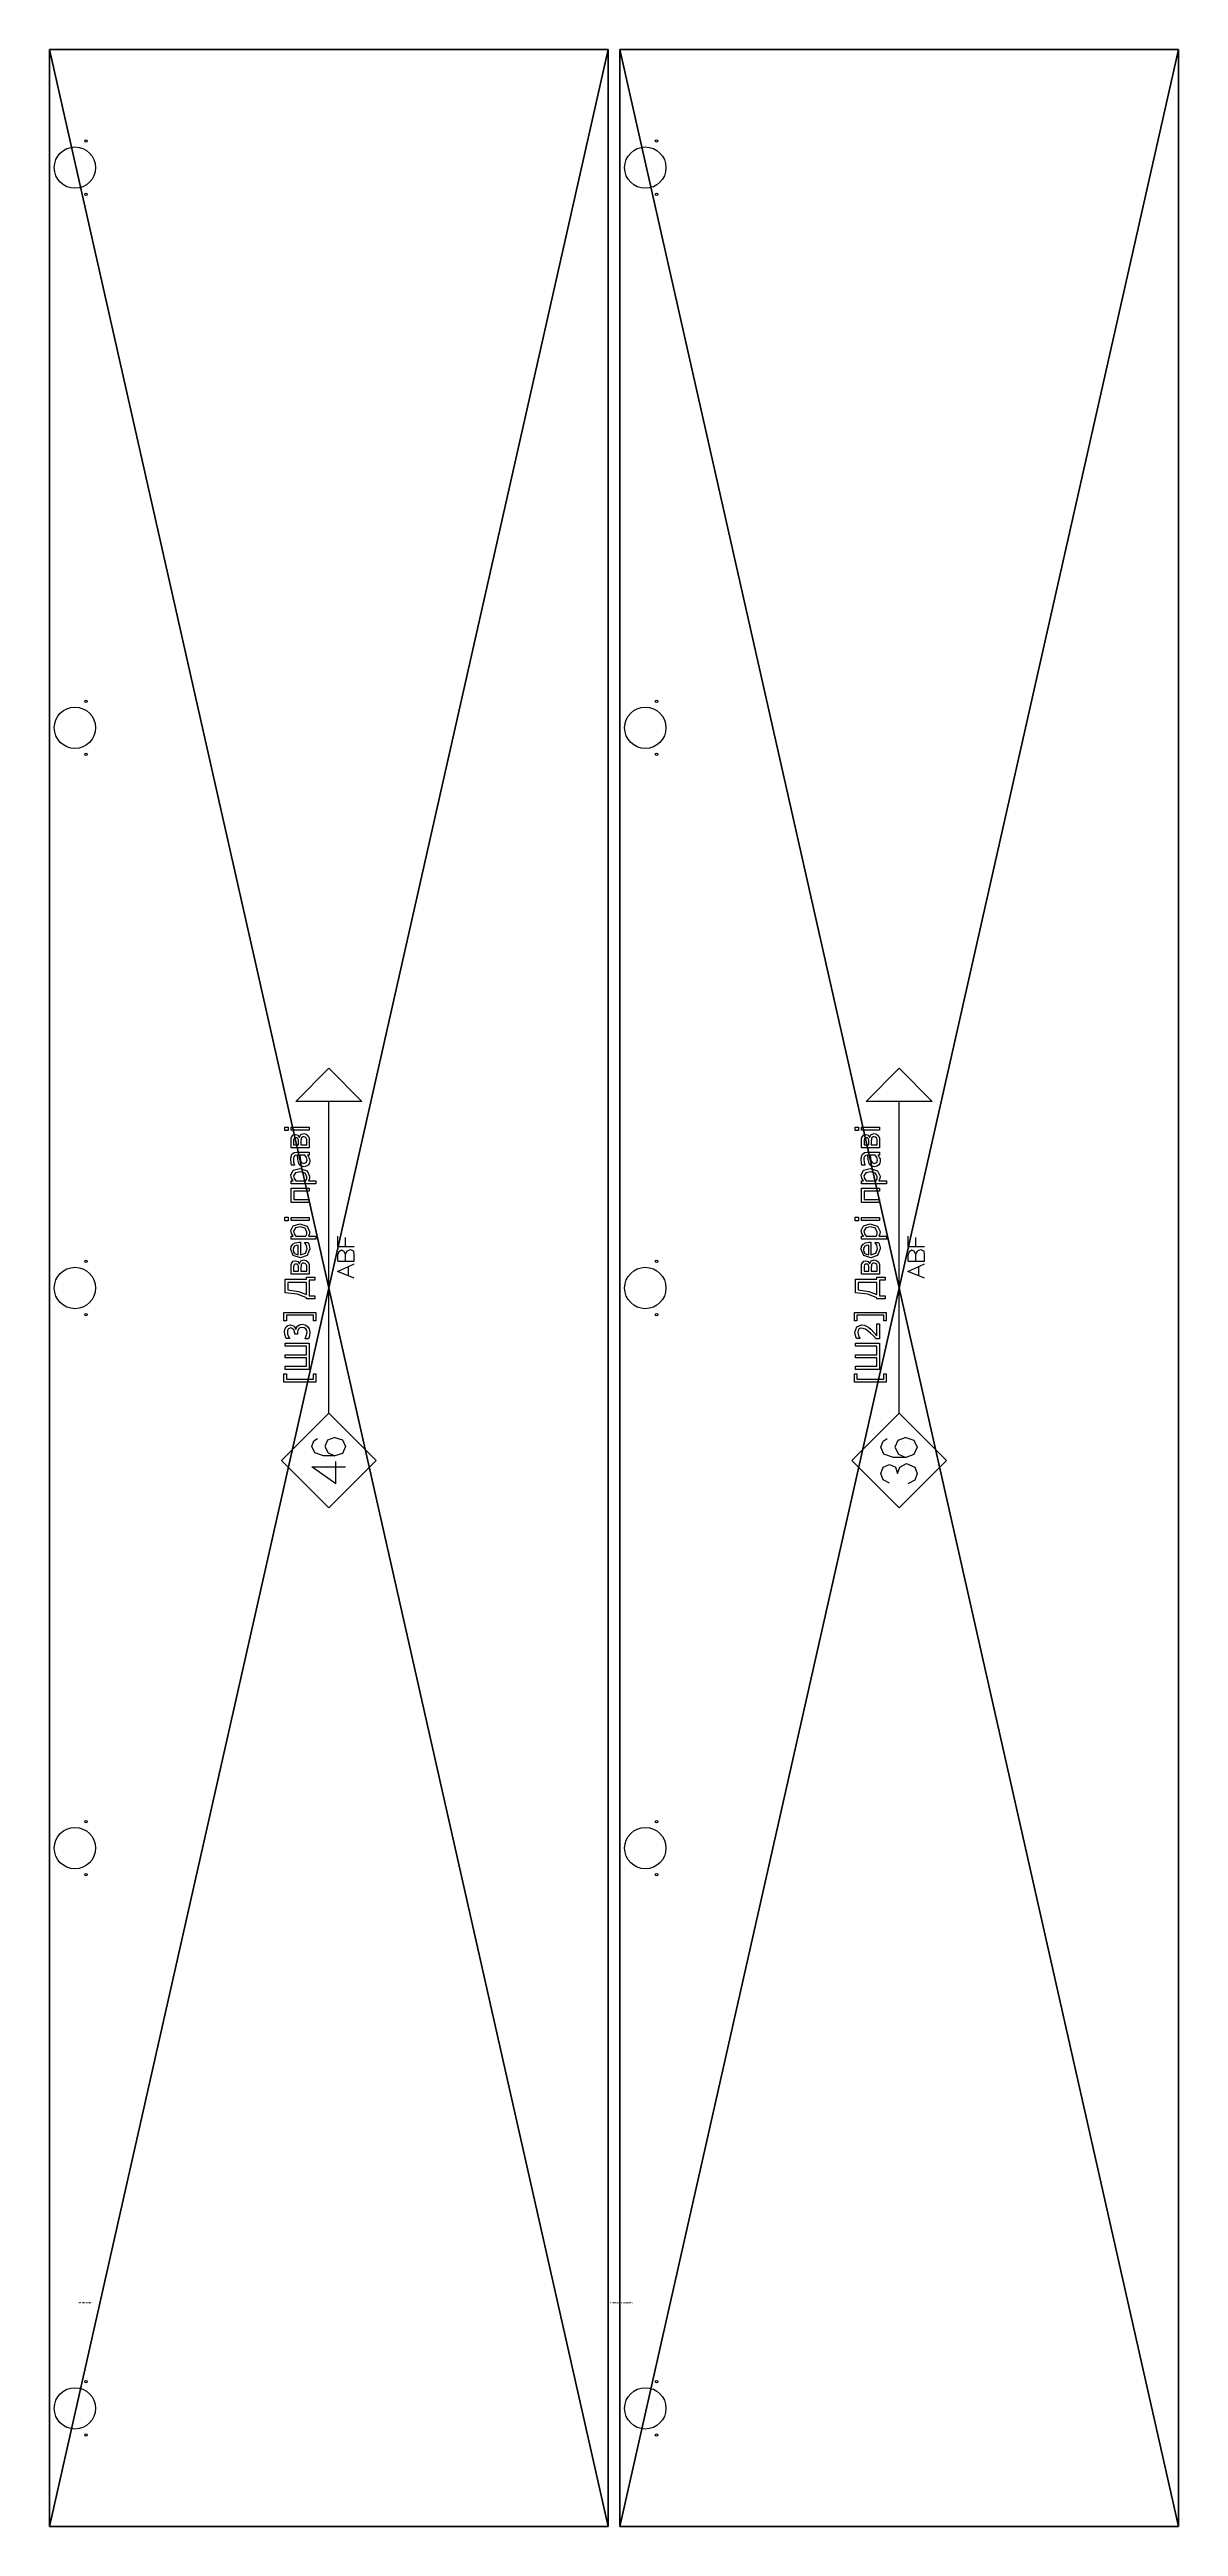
# Model space of a CAD drawing. Header units: millimetres. Extents: x -45532 to 18, y -11338 to 4436.
# Drawn here: x -11269 to -10313, y 0 to 2097 of the extents above; entities that cross this region are included whole.
import ezdxf

# ---------------------------------------------------------------- set-up
doc = ezdxf.new("R2010")
doc.units = ezdxf.units.MM
doc.header["$LTSCALE"] = 25.4
doc.layers.get('0').update_dxf_attribs({"true_color": 0xffffff})
for name, color, linetype, true_color in [('ABF_cuttingLines', 134, 'Continuous', 0x009987), ('ABF_edgeBanding', 252, 'Continuous', 0x777799), ('ABF_Label', 190, 'Continuous', 0x9900ff), ('DEPTH13-ARTICLE96053', 36, 'Continuous', 0x664400), ('DEPTH3.0-ARTICLE46331', 134, 'Continuous', 0x009987)]:
    doc.layers.add(name, color=color, linetype=linetype, true_color=true_color)

# ---------------------------------------------------------------- blocks, each defined once
blk = doc.blocks.new('Group165#1')
at = {"layer": 'DEPTH13-ARTICLE96053', "color": 0}
blk.add_circle((-21.5, 0), 17.5, dxfattribs=at)
at = {"layer": 'DEPTH3.0-ARTICLE46331', "color": 0}
for centre in [(-31, 22.5), (-31, -22.5)]:
    blk.add_circle(centre, 1, dxfattribs=at)
blk = doc.blocks.new('Group167#1')
at = {"layer": 'DEPTH13-ARTICLE96053', "color": 0}
blk.add_circle((-21.5, 0), 17.5, dxfattribs=at)
at = {"layer": 'DEPTH3.0-ARTICLE46331', "color": 0}
for centre in [(-31, 22.5), (-31, -22.5)]:
    blk.add_circle(centre, 1, dxfattribs=at)
blk = doc.blocks.new('Group169#1')
at = {"layer": 'DEPTH13-ARTICLE96053', "color": 0}
blk.add_circle((-21.5, 0), 17.5, dxfattribs=at)
at = {"layer": 'DEPTH3.0-ARTICLE46331', "color": 0}
for centre in [(-31, 22.5), (-31, -22.5)]:
    blk.add_circle(centre, 1, dxfattribs=at)
blk = doc.blocks.new('Group171#1')
at = {"layer": 'DEPTH13-ARTICLE96053', "color": 0}
blk.add_circle((-21.5, 0), 17.5, dxfattribs=at)
at = {"layer": 'DEPTH3.0-ARTICLE46331', "color": 0}
for centre in [(-31, 22.5), (-31, -22.5)]:
    blk.add_circle(centre, 1, dxfattribs=at)
blk = doc.blocks.new('Group173#1')
at = {"layer": 'DEPTH13-ARTICLE96053', "color": 0}
blk.add_circle((-21.5, 0), 17.5, dxfattribs=at)
at = {"layer": 'DEPTH3.0-ARTICLE46331', "color": 0}
for centre in [(-31, 22.5), (-31, -22.5)]:
    blk.add_circle(centre, 1, dxfattribs=at)
blk = doc.blocks.new('Group1172#1')
at = {"layer": 'ABF_Label', "color": 0}
for p, q in [((-50.6, 7), (-50.6, 24.1)), ((-50.6, 24.1), (-46.1, 24.1)), ((-46.1, 22.8), (-49.1, 22.8)), ((-49.1, 22.8), (-49.1, 8.3)), ((-46.1, 24.1), (-46.1, 22.8)), ((-43.9, 10.5), (-43.9, 23.5)), ((-43.9, 23.5), (-42.1, 23.5)), ((-42.1, 23.5), (-42.1, 12)), ((-37.6, 12), (-37.6, 23.5)), ((-37.6, 23.5), (-35.9, 23.5)), ((-35.9, 23.5), (-35.9, 12)), ((-31.3, 12), (-31.3, 23.5)), ((-31.3, 23.5), (-29.6, 23.5)), ((-29.6, 23.5), (-29.6, 10.5)), ((-27.3, 12.3), (-25.7, 13.9)), ((-27.1, 23), (-25.5, 23.5)), ((-27.1, 21.1), (-27.1, 23)), ((-27, 21.1), (-27.1, 21.1)), ((-26.4, 21.5), (-27, 21.1)), ((-25.7, 21.9), (-26.4, 21.5)), ((-24.8, 22.1), (-25.7, 21.9)), ((-25.7, 13.9), (-24.2, 15.4)), ((-24.1, 13.5), (-25.7, 12)), ((-25.5, 23.5), (-23.7, 23.8)), ((-23.8, 22.3), (-24.8, 22.1)), ((-24.2, 15.4), (-22.2, 18.1)), ((-22.2, 15.3), (-24.1, 13.5)), ((-23, 22.1), (-23.8, 22.3)), ((-23.7, 23.8), (-20.9, 22.8)), ((-22.2, 21.7), (-23, 22.1)), ((-21.8, 21.1), (-22.2, 21.7)), ((-22.2, 18.1), (-21.6, 20.1)), ((-21.3, 16.4), (-22.2, 15.3)), ((-21.6, 20.1), (-21.8, 21.1)), ((-20.5, 17.6), (-21.3, 16.4)), ((-20.9, 22.8), (-19.8, 20.2)), ((-20, 18.8), (-20.5, 17.6)), ((-19.8, 20.2), (-20, 18.8)), ((-17.6, 22.8), (-17.6, 24.1)), ((-17.6, 24.1), (-13.1, 24.1)), ((-14.6, 22.8), (-17.6, 22.8)), ((-14.6, 8.3), (-14.6, 22.8)), ((-13.1, 24.1), (-13.1, 7)), ((-5.2, 12), (-3.3, 16.9)), ((-1.8, 16.3), (-3.5, 12)), ((-3.3, 16.9), (-2.6, 23.5)), ((-2.6, 23.5), (4.7, 23.5)), ((-1, 22), (-1.8, 16.3)), ((2.9, 22), (-1, 22)), ((2.9, 12), (2.9, 22)), ((4.7, 23.5), (4.7, 12)), ((7.4, 10.5), (7.4, 20.2)), ((7.4, 20.2), (11, 20.2)), ((10.6, 18.9), (9.1, 18.9)), ((9.1, 18.9), (9.1, 16.3)), ((9.1, 16.3), (11, 16.3)), ((11, 15), (9.1, 15)), ((9.1, 15), (9.1, 11.8)), ((11.7, 18.9), (10.6, 18.9)), ((11, 20.2), (12.6, 20.2)), ((11, 16.3), (11.8, 16.3)), ((12, 14.9), (11, 15)), ((12.4, 18.7), (11.7, 18.9)), ((11.8, 16.3), (12.4, 16.6)), ((12.6, 14.8), (12, 14.9)), ((12.8, 18.3), (12.4, 18.7)), ((12.4, 16.6), (12.8, 17)), ((12.6, 20.2), (13.6, 19.8)), ((13.3, 14.2), (12.6, 14.8)), ((12.9, 17.7), (12.8, 18.3)), ((12.8, 17), (12.9, 17.7)), ((14.2, 16.7), (13.2, 15.9)), ((13.2, 15.9), (13.2, 15.8)), ((13.2, 15.8), (14.6, 15)), ((13.2, 12.7), (13.4, 13.4)), ((13.4, 13.4), (13.3, 14.2)), ((13.6, 19.8), (14.4, 19.1)), ((14.6, 18), (14.2, 16.7)), ((14.4, 19.1), (14.6, 18)), ((14.6, 15), (15.1, 13.4)), ((15.1, 13.4), (14.8, 12.2)), ((16.2, 15.3), (17.4, 19.1)), ((17.5, 11.6), (16.2, 15.3)), ((17.4, 19.1), (20.7, 20.5)), ((18.1, 17.5), (17.8, 16.4)), ((17.8, 16.4), (23, 16.4)), ((24.6, 15.2), (17.8, 15.2)), ((17.8, 15.2), (18.7, 12.6)), ((18.6, 18.4), (18.1, 17.5)), ((19.5, 19), (18.6, 18.4)), ((20.6, 19.2), (19.5, 19)), ((21.7, 19), (20.6, 19.2)), ((20.7, 20.5), (22.3, 20.3)), ((22.5, 18.4), (21.7, 19)), ((22.3, 20.3), (23.5, 19.4)), ((22.9, 17.6), (22.5, 18.4)), ((23, 16.4), (22.9, 17.6)), ((23.5, 19.4), (24.3, 18.1)), ((24.3, 18.1), (24.6, 16.1)), ((24.6, 16.1), (24.6, 15.2)), ((26.3, 6.9), (26.3, 20.2)), ((26.3, 20.2), (27.9, 20.2)), ((27.9, 20.2), (27.9, 19.2)), ((27.9, 19.2), (29.3, 20.1)), ((29.2, 18.6), (27.9, 17.8)), ((27.9, 17.8), (27.9, 12.3)), ((30.5, 19), (29.2, 18.6)), ((29.3, 20.1), (30.9, 20.5)), ((32.3, 18), (30.5, 19)), ((30.9, 20.5), (33.5, 19.2)), ((32.1, 12.7), (32.8, 15.4)), ((32.8, 15.4), (32.3, 18)), ((34.5, 15.6), (33.3, 11.7)), ((33.5, 19.2), (34.5, 15.6)), ((36.1, 21.9), (36.1, 23.6)), ((36.1, 23.6), (38, 23.6)), ((38, 21.9), (36.1, 21.9)), ((36.2, 10.5), (36.2, 20.2)), ((36.2, 20.2), (37.9, 20.2)), ((37.9, 20.2), (37.9, 10.5)), ((38, 23.6), (38, 21.9)), ((45.9, 10.5), (45.9, 20.2)), ((45.9, 20.2), (53.6, 20.2)), ((52, 18.8), (47.6, 18.8)), ((47.6, 18.8), (47.6, 10.5)), ((52, 10.5), (52, 18.8)), ((53.6, 20.2), (53.6, 10.5)), ((56, 6.9), (56, 20.2)), ((56, 20.2), (57.7, 20.2)), ((57.7, 20.2), (57.7, 19.2)), ((57.7, 19.2), (59, 20.1)), ((58.9, 18.6), (57.7, 17.8)), ((57.7, 17.8), (57.7, 12.3)), ((60.3, 19), (58.9, 18.6)), ((59, 20.1), (60.7, 20.5)), ((62, 18), (60.3, 19)), ((60.7, 20.5), (63.3, 19.2)), ((61.8, 12.7), (62.5, 15.4)), ((62.5, 15.4), (62, 18)), ((64.2, 15.6), (63, 11.7)), ((63.3, 19.2), (64.2, 15.6)), ((65.2, 13.3), (65.7, 15)), ((65.7, 15), (67, 16.2)), ((66, 20), (67.3, 20.3)), ((66, 18.4), (66, 20)), ((66.1, 18.4), (66, 18.4)), ((67.7, 18.9), (66.1, 18.4)), ((67.4, 14.6), (66.9, 13.4)), ((66.9, 13.4), (67.4, 12.1)), ((67, 16.2), (69, 16.7)), ((67.3, 20.3), (69, 20.5)), ((68.5, 15.2), (67.4, 14.6)), ((69, 19), (67.7, 18.9)), ((69.9, 15.4), (68.5, 15.2)), ((69, 20.5), (70.7, 20.3)), ((70, 19), (69, 19)), ((69, 16.7), (71.4, 16.9)), ((71.4, 15.6), (69.9, 15.4)), ((70.7, 18.7), (70, 19)), ((70.7, 20.3), (72, 19.8)), ((71.2, 18.2), (70.7, 18.7)), ((71.4, 17.2), (71.2, 18.2)), ((71.4, 16.9), (71.4, 17.2)), ((71.4, 12.9), (71.4, 15.6)), ((72, 19.8), (72.8, 18.7)), ((72.8, 18.7), (73, 17.2)), ((73, 17.2), (73, 10.5)), ((75.3, 10.5), (75.3, 20.2)), ((75.3, 20.2), (78.9, 20.2)), ((78.5, 18.9), (77, 18.9)), ((77, 18.9), (77, 16.3)), ((77, 16.3), (78.9, 16.3)), ((78.9, 15), (77, 15)), ((77, 15), (77, 11.8)), ((79.6, 18.9), (78.5, 18.9)), ((78.9, 20.2), (80.5, 20.2)), ((78.9, 16.3), (79.7, 16.3)), ((79.9, 14.9), (78.9, 15)), ((80.3, 18.7), (79.6, 18.9)), ((79.7, 16.3), (80.3, 16.6)), ((80.5, 14.8), (79.9, 14.9)), ((80.7, 18.3), (80.3, 18.7)), ((80.3, 16.6), (80.7, 17)), ((80.5, 20.2), (81.5, 19.8)), ((81.2, 14.2), (80.5, 14.8)), ((80.8, 17.7), (80.7, 18.3)), ((80.7, 17), (80.8, 17.7)), ((82.1, 16.7), (81.1, 15.9)), ((81.1, 15.9), (81.1, 15.8)), ((81.1, 15.8), (82.5, 15)), ((81.1, 12.7), (81.3, 13.4)), ((81.3, 13.4), (81.2, 14.2)), ((81.5, 19.8), (82.3, 19.1)), ((82.5, 18), (82.1, 16.7)), ((82.3, 19.1), (82.5, 18)), ((82.5, 15), (83, 13.4)), ((83, 13.4), (82.7, 12.2)), ((84.7, 21.9), (84.7, 23.6)), ((84.7, 23.6), (86.5, 23.6)), ((86.5, 21.9), (84.7, 21.9)), ((84.8, 10.5), (84.8, 20.2)), ((84.8, 20.2), (86.4, 20.2)), ((86.4, 20.2), (86.4, 10.5)), ((86.5, 23.6), (86.5, 21.9)), ((-104.9, 5.2), (-103.1, 8.7)), ((-103.1, 8.7), (-99.7, 9.8)), ((-99.7, 9.8), (-96.3, 8.7)), ((-96.4, 2), (-99.7, 0.9)), ((-99.7, 0.9), (-96.4, -0.3)), ((-94.9, 5.2), (-96.4, 2)), ((-96.3, 8.7), (-94.9, 5.2)), ((-91.1, 3), (-89.3, 8.2)), ((-91.1, -3.6), (-91.1, 3)), ((-89.4, 0.3), (-91.1, -3.6)), ((-85.6, 2.3), (-89.4, 0.3)), ((-89.3, 8.2), (-85.6, 9.9)), ((-85.6, 9.9), (-82.3, 8.6)), ((-81.9, 0.7), (-85.6, 2.3)), ((-82.3, 8.6), (-80.9, 6.5)), ((-80.3, -3.6), (-81.9, 0.7)), ((-67.3, 0), (100.3, 0)), ((-46.1, 7), (-50.6, 7)), ((-49.1, 8.3), (-46.1, 8.3)), ((-46.1, 8.3), (-46.1, 7)), ((-29.6, 10.5), (-43.9, 10.5)), ((-42.1, 12), (-37.6, 12)), ((-35.9, 12), (-31.3, 12)), ((-27.3, 10.5), (-27.3, 12.3)), ((-19.3, 10.5), (-27.3, 10.5)), ((-25.7, 12), (-19.3, 12)), ((-19.3, 12), (-19.3, 10.5)), ((-17.6, 7), (-17.6, 8.3)), ((-17.6, 8.3), (-14.6, 8.3)), ((-13.1, 7), (-17.6, 7)), ((-5.9, 7.5), (-5.9, 12)), ((-5.9, 12), (-5.2, 12)), ((-4.2, 7.5), (-5.9, 7.5)), ((4.2, 10.5), (-4.2, 10.5)), ((-4.2, 10.5), (-4.2, 7.5)), ((-3.5, 12), (2.9, 12)), ((4.2, 7.5), (4.2, 10.5)), ((5.9, 7.5), (4.2, 7.5)), ((4.7, 12), (5.9, 12)), ((5.9, 12), (5.9, 7.5)), ((11.3, 10.5), (7.4, 10.5)), ((9.1, 11.8), (10.5, 11.8)), ((10.5, 11.8), (11.9, 11.9)), ((12.8, 10.6), (11.3, 10.5)), ((11.9, 11.9), (12.7, 12.1)), ((12.7, 12.1), (13.2, 12.7)), ((14.1, 11.3), (12.8, 10.6)), ((14.8, 12.2), (14.1, 11.3)), ((21.1, 10.2), (17.5, 11.6)), ((18.7, 12.6), (21.1, 11.7)), ((21.1, 11.7), (22.1, 11.8)), ((22.1, 10.3), (21.1, 10.2)), ((22.1, 11.8), (23.1, 12.1)), ((22.9, 10.5), (22.1, 10.3)), ((23.7, 10.8), (22.9, 10.5)), ((23.1, 12.1), (23.8, 12.5)), ((24.4, 11.1), (23.7, 10.8)), ((23.8, 12.5), (24.3, 12.9)), ((24.3, 12.9), (24.4, 12.9)), ((24.4, 12.9), (24.4, 11.1)), ((27.9, 6.9), (26.3, 6.9)), ((27.9, 12.3), (29, 11.9)), ((29.1, 10.4), (27.9, 11)), ((27.9, 11), (27.9, 6.9)), ((29, 11.9), (30.1, 11.8)), ((30.4, 10.3), (29.1, 10.4)), ((30.1, 11.8), (32.1, 12.7)), ((33.3, 11.7), (30.4, 10.3)), ((37.9, 10.5), (36.2, 10.5)), ((47.6, 10.5), (45.9, 10.5)), ((53.6, 10.5), (52, 10.5)), ((57.7, 6.9), (56, 6.9)), ((57.7, 12.3), (58.8, 11.9)), ((58.8, 10.4), (57.7, 11)), ((57.7, 11), (57.7, 6.9)), ((58.8, 11.9), (59.8, 11.8)), ((60.1, 10.3), (58.8, 10.4)), ((59.8, 11.8), (61.8, 12.7)), ((63, 11.7), (60.1, 10.3)), ((65.5, 12.1), (65.2, 13.3)), ((66.1, 11.1), (65.5, 12.1)), ((67.1, 10.4), (66.1, 11.1)), ((68.2, 10.2), (67.1, 10.4)), ((67.4, 12.1), (68.8, 11.7)), ((69.4, 10.3), (68.2, 10.2)), ((68.8, 11.7), (70.2, 12)), ((70.2, 10.7), (69.4, 10.3)), ((70.2, 12), (71.4, 12.9)), ((70.9, 11.1), (70.2, 10.7)), ((71.4, 11.5), (70.9, 11.1)), ((71.4, 10.5), (71.4, 11.5)), ((73, 10.5), (71.4, 10.5)), ((79.2, 10.5), (75.3, 10.5)), ((77, 11.8), (78.4, 11.8)), ((78.4, 11.8), (79.8, 11.9)), ((80.8, 10.6), (79.2, 10.5)), ((79.8, 11.9), (80.6, 12.1)), ((80.6, 12.1), (81.1, 12.7)), ((82, 11.3), (80.8, 10.6)), ((82.7, 12.2), (82, 11.3)), ((86.4, 10.5), (84.8, 10.5)), ((-103.3, -8.4), (-105.2, -4.6)), ((-99.7, -9.7), (-103.3, -8.4)), ((-96.4, -8.4), (-99.7, -9.7)), ((-96.4, -0.3), (-94.3, -4)), ((-94.3, -4), (-96.4, -8.4)), ((-89.6, -7.9), (-91.1, -3.6)), ((-85.6, -9.7), (-89.6, -7.9)), ((-81.8, -7.9), (-85.6, -9.7)), ((-80.3, -3.6), (-81.8, -7.9)), ((5.2, -13.7), (6.5, -10.6)), ((6.5, -10.6), (8.9, -4.6)), ((6.5, -10.6), (11.6, -10.6)), ((8.9, -4.6), (11.6, -10.6)), ((11.6, -10.6), (13, -13.7)), ((14.5, -4.9), (18, -4.9)), ((14.5, -4.9), (14.5, -9)), ((14.5, -9), (14.5, -13.7)), ((14.5, -9), (18, -9)), ((19.5, -5.4), (18, -4.9)), ((18, -9), (19.6, -8.3)), ((18, -9), (20, -9.9)), ((20.3, -6.8), (19.5, -5.4)), ((19.6, -8.3), (20.3, -6.8)), ((20.7, -11.6), (19.8, -13.4)), ((20, -9.9), (20.7, -11.6)), ((22.3, -4.8), (22.3, -9)), ((22.3, -4.8), (27.8, -4.8)), ((22.3, -9), (27.1, -9)), ((22.3, -9), (22.3, -13.7)), ((14.5, -13.7), (18, -13.7)), ((18, -13.7), (19.8, -13.4))]:
    blk.add_line(p, q, dxfattribs=at)
for points in [[(-67.3, 0, 0), (-92.7, -25.4, 0), (-118.1, 0, 0), (-92.7, 25.4, 0), (-67.3, 0, 0)], [(100.3, 17.8, 0), (118.1, 0, 0), (100.3, -17.8, 0), (100.3, 17.8, 0)]]:
    blk.add_polyline3d(points, close=True, dxfattribs=at)
blk = doc.blocks.new('Group1729#1')
at = {"layer": 'ABF_cuttingLines', "color": 0}
blk.add_polyline3d([(-2682.4, 2097, 0), (-3155.4, 2097, 0), (-3155.4, 0, 0), (-2682.4, 0, 0), (-2682.4, 2097, 0)], close=True, dxfattribs=at)
blk = doc.blocks.new('_____#91')
at = {"layer": 'ABF_cuttingLines', "color": 0}
for p, q in [((-2682.4, 2097), (-3155.4, 2097)), ((-3155.4, 2097), (-3155.4, 0)), ((-2682.4, 2097, 18), (-3155.4, 2097, 18)), ((-3155.4, 2097, 18), (-3155.4, 0, 18)), ((-2682.4, 2097), (-3155.4, 2097)), ((-3155.4, 2097), (-3155.4, 2097, 18)), ((-2682.4, 2097, 18), (-3155.4, 2097, 18)), ((-3155.4, 2097), (-3155.4, 0)), ((-3155.4, 2097, 18), (-3155.4, 0, 18)), ((-3155.4, 2097), (-3155.4, 2097, 18)), ((-2682.4, 0), (-2682.4, 2097)), ((-2682.4, 0, 18), (-2682.4, 2097, 18)), ((-2682.4, 2097), (-2682.4, 2097, 18)), ((-2682.4, 0), (-2682.4, 2097)), ((-2682.4, 2097), (-2682.4, 2097, 18)), ((-2682.4, 0, 18), (-2682.4, 2097, 18)), ((-3155.4, 0), (-2682.4, 0)), ((-3155.4, 0, 18), (-2682.4, 0, 18)), ((-3155.4, 0), (-3155.4, 0, 18)), ((-3155.4, 0), (-2682.4, 0)), ((-3155.4, 0, 18), (-2682.4, 0, 18)), ((-3155.4, 0), (-3155.4, 0, 18)), ((-2682.4, 0), (-2682.4, 0, 18)), ((-2682.4, 0), (-2682.4, 0, 18))]:
    blk.add_line(p, q, dxfattribs=at)
at = {"color": 0, "rotation": 180}
for name, p in [('Group173#1', (-3155.4, 1997, 18)), ('Group171#1', (-3155.4, 1522.8, 18)), ('Group169#1', (-3155.4, 1048.5, 18)), ('Group167#1', (-3155.4, 574.3, 18)), ('Group165#1', (-3155.4, 100, 18))]:
    blk.add_blockref(name, p, dxfattribs=at)
at = {"layer": 'ABF_cuttingLines', "color": 0}
blk.add_blockref('Group1729#1', (0, 0, 18), dxfattribs=at)
at = {"layer": 'ABF_Label', "color": 0, "xscale": 1.574803149606299, "yscale": 1.574803149606299, "rotation": 90}
blk.add_blockref('Group1172#1', (-2918.9, 1048.5, 18), dxfattribs=at)
at = {"color": 0}
mesh = blk.add_polyface(dxfattribs=at)
corners = [(-2682.4, 2097), (-3155.4, 0), (-3155.4, 2097), (-2682.4, 0)]
mesh.append_faces([[corners[k] for k in face] for face in [(0, 1, 2), (1, 0, 3)]], dxfattribs={"vtx0": -1, "color": 0})
at = {"color": 7, "true_color": 0xffffff}
mesh = blk.add_polyface(dxfattribs=at)
corners = [(-2682.4, 0, 18), (-3155.4, 2097, 18), (-3155.4, 0, 18), (-2682.4, 2097, 18)]
mesh.append_faces([[corners[k] for k in face] for face in [(0, 1, 2), (1, 0, 3)]], dxfattribs={"vtx0": -1, "color": 7})
at = {"color": 0}
mesh = blk.add_polyface(dxfattribs=at)
corners = [(-3155.4, 2097, 18), (-2682.4, 2097), (-3155.4, 2097), (-2682.4, 2097, 18)]
mesh.append_faces([[corners[k] for k in face] for face in [(0, 1, 2), (1, 0, 3)]], dxfattribs={"vtx0": -1, "color": 0})
mesh = blk.add_polyface(dxfattribs=at)
corners = [(-3155.4, 2097, 18), (-3155.4, 0), (-3155.4, 0, 18), (-3155.4, 2097)]
mesh.append_faces([[corners[k] for k in face] for face in [(0, 1, 2), (1, 0, 3)]], dxfattribs={"vtx0": -1, "color": 0})
mesh = blk.add_polyface(dxfattribs=at)
corners = [(-2682.4, 2097), (-2682.4, 0, 18), (-2682.4, 0), (-2682.4, 2097, 18)]
mesh.append_faces([[corners[k] for k in face] for face in [(0, 1, 2), (1, 0, 3)]], dxfattribs={"vtx0": -1, "color": 0})
mesh = blk.add_polyface(dxfattribs=at)
corners = [(-2682.4, 0, 18), (-3155.4, 0), (-2682.4, 0), (-3155.4, 0, 18)]
mesh.append_faces([[corners[k] for k in face] for face in [(0, 1, 2), (1, 0, 3)]], dxfattribs={"vtx0": -1, "color": 0})
blk = doc.blocks.new('Group191#1')
at = {"layer": 'DEPTH13-ARTICLE96053', "color": 0}
blk.add_circle((-21.5, 0), 17.5, dxfattribs=at)
at = {"layer": 'DEPTH3.0-ARTICLE46331', "color": 0}
for centre in [(-31, 22.5), (-31, -22.5)]:
    blk.add_circle(centre, 1, dxfattribs=at)
blk = doc.blocks.new('Group193#1')
at = {"layer": 'DEPTH13-ARTICLE96053', "color": 0}
blk.add_circle((-21.5, 0), 17.5, dxfattribs=at)
at = {"layer": 'DEPTH3.0-ARTICLE46331', "color": 0}
for centre in [(-31, 22.5), (-31, -22.5)]:
    blk.add_circle(centre, 1, dxfattribs=at)
blk = doc.blocks.new('Group195#1')
at = {"layer": 'DEPTH13-ARTICLE96053', "color": 0}
blk.add_circle((-21.5, 0), 17.5, dxfattribs=at)
at = {"layer": 'DEPTH3.0-ARTICLE46331', "color": 0}
for centre in [(-31, 22.5), (-31, -22.5)]:
    blk.add_circle(centre, 1, dxfattribs=at)
blk = doc.blocks.new('Group197#1')
at = {"layer": 'DEPTH13-ARTICLE96053', "color": 0}
blk.add_circle((-21.5, 0), 17.5, dxfattribs=at)
at = {"layer": 'DEPTH3.0-ARTICLE46331', "color": 0}
for centre in [(-31, 22.5), (-31, -22.5)]:
    blk.add_circle(centre, 1, dxfattribs=at)
blk = doc.blocks.new('Group199#1')
at = {"layer": 'DEPTH13-ARTICLE96053', "color": 0}
blk.add_circle((-21.5, 0), 17.5, dxfattribs=at)
at = {"layer": 'DEPTH3.0-ARTICLE46331', "color": 0}
for centre in [(-31, 22.5), (-31, -22.5)]:
    blk.add_circle(centre, 1, dxfattribs=at)
blk = doc.blocks.new('Group1193#1')
at = {"layer": 'ABF_Label', "color": 0}
for p, q in [((-50.6, 7), (-50.6, 24.1)), ((-50.6, 24.1), (-46.1, 24.1)), ((-46.1, 22.8), (-49.1, 22.8)), ((-49.1, 22.8), (-49.1, 8.3)), ((-46.1, 24.1), (-46.1, 22.8)), ((-43.9, 10.5), (-43.9, 23.5)), ((-43.9, 23.5), (-42.1, 23.5)), ((-42.1, 23.5), (-42.1, 12)), ((-37.6, 12), (-37.6, 23.5)), ((-37.6, 23.5), (-35.9, 23.5)), ((-35.9, 23.5), (-35.9, 12)), ((-31.3, 12), (-31.3, 23.5)), ((-31.3, 23.5), (-29.6, 23.5)), ((-29.6, 23.5), (-29.6, 10.5)), ((-27.1, 23), (-25.5, 23.5)), ((-27.1, 21.1), (-27.1, 23)), ((-27, 21.1), (-27.1, 21.1)), ((-26.4, 21.5), (-27, 21.1)), ((-25.7, 21.9), (-26.4, 21.5)), ((-24.8, 22.2), (-25.7, 21.9)), ((-25.5, 23.5), (-23.7, 23.8)), ((-23.8, 22.3), (-24.8, 22.2)), ((-24.8, 16.8), (-24.8, 18.3)), ((-24.8, 18.3), (-24.2, 18.3)), ((-24, 16.8), (-24.8, 16.8)), ((-24.2, 18.3), (-22.3, 18.8)), ((-22.9, 16.7), (-24, 16.8)), ((-22.9, 22.2), (-23.8, 22.3)), ((-23.7, 23.8), (-22.1, 23.6)), ((-22.2, 21.9), (-22.9, 22.2)), ((-22.1, 16.3), (-22.9, 16.7)), ((-22.3, 18.8), (-21.5, 20.5)), ((-21.7, 21.3), (-22.2, 21.9)), ((-20.5, 18.7), (-22.2, 17.7)), ((-22.2, 17.7), (-22.2, 17.6)), ((-22.2, 17.6), (-21.3, 17.3)), ((-22.1, 23.6), (-20.9, 23)), ((-21.5, 15.6), (-22.1, 16.3)), ((-21.5, 20.5), (-21.7, 21.3)), ((-21.3, 14.5), (-21.5, 15.6)), ((-21.5, 13.3), (-21.3, 14.5)), ((-21.3, 17.3), (-20.4, 16.7)), ((-20.9, 23), (-20.1, 22)), ((-19.8, 20.6), (-20.5, 18.7)), ((-20.4, 16.7), (-19.8, 15.8)), ((-20.1, 22), (-19.8, 20.6)), ((-19.8, 15.8), (-19.5, 14.3)), ((-19.5, 14.3), (-19.8, 12.7)), ((-17.6, 22.8), (-17.6, 24.1)), ((-17.6, 24.1), (-13.1, 24.1)), ((-14.6, 22.8), (-17.6, 22.8)), ((-14.6, 8.3), (-14.6, 22.8)), ((-13.1, 24.1), (-13.1, 7)), ((-5.2, 12), (-3.3, 16.9)), ((-1.8, 16.3), (-3.5, 12)), ((-3.3, 16.9), (-2.6, 23.5)), ((-2.6, 23.5), (4.7, 23.5)), ((-1, 22), (-1.8, 16.3)), ((2.9, 22), (-1, 22)), ((2.9, 12), (2.9, 22)), ((4.7, 23.5), (4.7, 12)), ((7.4, 10.5), (7.4, 20.2)), ((7.4, 20.2), (11, 20.2)), ((10.6, 18.9), (9.1, 18.9)), ((9.1, 18.9), (9.1, 16.3)), ((9.1, 16.3), (11, 16.3)), ((11, 15), (9.1, 15)), ((9.1, 15), (9.1, 11.8)), ((11.7, 18.9), (10.6, 18.9)), ((11, 20.2), (12.6, 20.2)), ((11, 16.3), (11.8, 16.3)), ((12, 14.9), (11, 15)), ((12.4, 18.7), (11.7, 18.9)), ((11.8, 16.3), (12.4, 16.6)), ((12.6, 14.8), (12, 14.9)), ((12.8, 18.3), (12.4, 18.7)), ((12.4, 16.6), (12.8, 17)), ((12.6, 20.2), (13.6, 19.8)), ((13.3, 14.2), (12.6, 14.8)), ((12.9, 17.7), (12.8, 18.3)), ((12.8, 17), (12.9, 17.7)), ((14.2, 16.7), (13.2, 15.9)), ((13.2, 15.9), (13.2, 15.8)), ((13.2, 15.8), (14.6, 15)), ((13.2, 12.7), (13.4, 13.4)), ((13.4, 13.4), (13.3, 14.2)), ((13.6, 19.8), (14.4, 19.1)), ((14.6, 18), (14.2, 16.7)), ((14.4, 19.1), (14.6, 18)), ((14.6, 15), (15.1, 13.4)), ((15.1, 13.4), (14.8, 12.2)), ((16.2, 15.3), (17.4, 19.1)), ((17.5, 11.6), (16.2, 15.3)), ((17.4, 19.1), (20.7, 20.5)), ((18.1, 17.5), (17.8, 16.4)), ((17.8, 16.4), (23, 16.4)), ((24.6, 15.2), (17.8, 15.2)), ((17.8, 15.2), (18.7, 12.6)), ((18.6, 18.4), (18.1, 17.5)), ((19.5, 19), (18.6, 18.4)), ((20.6, 19.2), (19.5, 19)), ((21.7, 19), (20.6, 19.2)), ((20.7, 20.5), (22.3, 20.3)), ((22.5, 18.4), (21.7, 19)), ((22.3, 20.3), (23.5, 19.4)), ((22.9, 17.6), (22.5, 18.4)), ((23, 16.4), (22.9, 17.6)), ((23.5, 19.4), (24.3, 18.1)), ((24.3, 18.1), (24.6, 16.1)), ((24.6, 16.1), (24.6, 15.2)), ((26.3, 6.9), (26.3, 20.2)), ((26.3, 20.2), (27.9, 20.2)), ((27.9, 20.2), (27.9, 19.2)), ((27.9, 19.2), (29.3, 20.1)), ((29.2, 18.6), (27.9, 17.8)), ((27.9, 17.8), (27.9, 12.3)), ((30.5, 19), (29.2, 18.6)), ((29.3, 20.1), (30.9, 20.5)), ((32.3, 18), (30.5, 19)), ((30.9, 20.5), (33.5, 19.2)), ((32.1, 12.7), (32.8, 15.4)), ((32.8, 15.4), (32.3, 18)), ((34.5, 15.6), (33.3, 11.7)), ((33.5, 19.2), (34.5, 15.6)), ((36.1, 21.9), (36.1, 23.6)), ((36.1, 23.6), (38, 23.6)), ((38, 21.9), (36.1, 21.9)), ((36.2, 10.5), (36.2, 20.2)), ((36.2, 20.2), (37.9, 20.2)), ((37.9, 20.2), (37.9, 10.5)), ((38, 23.6), (38, 21.9)), ((45.9, 10.5), (45.9, 20.2)), ((45.9, 20.2), (53.6, 20.2)), ((52, 18.8), (47.6, 18.8)), ((47.6, 18.8), (47.6, 10.5)), ((52, 10.5), (52, 18.8)), ((53.6, 20.2), (53.6, 10.5)), ((56, 6.9), (56, 20.2)), ((56, 20.2), (57.7, 20.2)), ((57.7, 20.2), (57.7, 19.2)), ((57.7, 19.2), (59, 20.1)), ((58.9, 18.6), (57.7, 17.8)), ((57.7, 17.8), (57.7, 12.3)), ((60.3, 19), (58.9, 18.6)), ((59, 20.1), (60.7, 20.5)), ((62, 18), (60.3, 19)), ((60.7, 20.5), (63.3, 19.2)), ((61.8, 12.7), (62.5, 15.4)), ((62.5, 15.4), (62, 18)), ((64.2, 15.6), (63, 11.7)), ((63.3, 19.2), (64.2, 15.6)), ((65.2, 13.3), (65.7, 15)), ((65.7, 15), (67, 16.2)), ((66, 20), (67.3, 20.3)), ((66, 18.4), (66, 20)), ((66.1, 18.4), (66, 18.4)), ((67.7, 18.9), (66.1, 18.4)), ((67.4, 14.6), (66.9, 13.4)), ((66.9, 13.4), (67.4, 12.1)), ((67, 16.2), (69, 16.7)), ((67.3, 20.3), (69, 20.5)), ((68.5, 15.2), (67.4, 14.6)), ((69, 19), (67.7, 18.9)), ((69.9, 15.4), (68.5, 15.2)), ((69, 20.5), (70.7, 20.3)), ((70, 19), (69, 19)), ((69, 16.7), (71.4, 16.9)), ((71.4, 15.6), (69.9, 15.4)), ((70.7, 18.7), (70, 19)), ((70.7, 20.3), (72, 19.8)), ((71.2, 18.2), (70.7, 18.7)), ((71.4, 17.2), (71.2, 18.2)), ((71.4, 16.9), (71.4, 17.2)), ((71.4, 12.9), (71.4, 15.6)), ((72, 19.8), (72.8, 18.7)), ((72.8, 18.7), (73, 17.2)), ((73, 17.2), (73, 10.5)), ((75.3, 10.5), (75.3, 20.2)), ((75.3, 20.2), (78.9, 20.2)), ((78.5, 18.9), (77, 18.9)), ((77, 18.9), (77, 16.3)), ((77, 16.3), (78.9, 16.3)), ((78.9, 15), (77, 15)), ((77, 15), (77, 11.8)), ((79.6, 18.9), (78.5, 18.9)), ((78.9, 20.2), (80.5, 20.2)), ((78.9, 16.3), (79.7, 16.3)), ((79.9, 14.9), (78.9, 15)), ((80.3, 18.7), (79.6, 18.9)), ((79.7, 16.3), (80.3, 16.6)), ((80.5, 14.8), (79.9, 14.9)), ((80.7, 18.3), (80.3, 18.7)), ((80.3, 16.6), (80.7, 17)), ((80.5, 20.2), (81.5, 19.8)), ((81.2, 14.2), (80.5, 14.8)), ((80.8, 17.7), (80.7, 18.3)), ((80.7, 17), (80.8, 17.7)), ((82.1, 16.7), (81.1, 15.9)), ((81.1, 15.9), (81.1, 15.8)), ((81.1, 15.8), (82.5, 15)), ((81.1, 12.7), (81.3, 13.4)), ((81.3, 13.4), (81.2, 14.2)), ((81.5, 19.8), (82.3, 19.1)), ((82.5, 18), (82.1, 16.7)), ((82.3, 19.1), (82.5, 18)), ((82.5, 15), (83, 13.4)), ((83, 13.4), (82.7, 12.2)), ((84.7, 21.9), (84.7, 23.6)), ((84.7, 23.6), (86.5, 23.6)), ((86.5, 21.9), (84.7, 21.9)), ((84.8, 10.5), (84.8, 20.2)), ((84.8, 20.2), (86.4, 20.2)), ((86.4, 20.2), (86.4, 10.5)), ((86.5, 23.6), (86.5, 21.9)), ((-105.2, -3.8), (-96.2, 9.2)), ((-96.2, 9.2), (-96.2, -3.8)), ((-90.3, 2.8), (-88.7, 7.6)), ((-90.3, -3.3), (-90.3, 2.8)), ((-88.7, 0.3), (-90.3, -3.3)), ((-88.7, 7.6), (-85.2, 9.2)), ((-85.2, 2.1), (-88.7, 0.3)), ((-85.2, 9.2), (-82.1, 8)), ((-81.8, 0.7), (-85.2, 2.1)), ((-82.1, 8), (-80.9, 6)), ((-80.3, -3.3), (-81.8, 0.7)), ((-67.3, 0), (100.3, 0)), ((-46.1, 7), (-50.6, 7)), ((-49.1, 8.3), (-46.1, 8.3)), ((-46.1, 8.3), (-46.1, 7)), ((-29.6, 10.5), (-43.9, 10.5)), ((-42.1, 12), (-37.6, 12)), ((-35.9, 12), (-31.3, 12)), ((-27.4, 11), (-27.4, 12.8)), ((-27.4, 12.8), (-27.3, 12.8)), ((-25.8, 10.4), (-27.4, 11)), ((-27.3, 12.8), (-25.8, 12.1)), ((-25.8, 12.1), (-24, 11.7)), ((-23.9, 10.2), (-25.8, 10.4)), ((-24, 11.7), (-22.9, 11.9)), ((-22, 10.5), (-23.9, 10.2)), ((-22.9, 11.9), (-22, 12.4)), ((-22, 12.4), (-21.5, 13.3)), ((-20.7, 11.4), (-22, 10.5)), ((-19.8, 12.7), (-20.7, 11.4)), ((-17.6, 7), (-17.6, 8.3)), ((-17.6, 8.3), (-14.6, 8.3)), ((-13.1, 7), (-17.6, 7)), ((-5.9, 7.5), (-5.9, 12)), ((-5.9, 12), (-5.2, 12)), ((-4.2, 7.5), (-5.9, 7.5)), ((4.2, 10.5), (-4.2, 10.5)), ((-4.2, 10.5), (-4.2, 7.5)), ((-3.5, 12), (2.9, 12)), ((4.2, 7.5), (4.2, 10.5)), ((5.9, 7.5), (4.2, 7.5)), ((4.7, 12), (5.9, 12)), ((5.9, 12), (5.9, 7.5)), ((11.3, 10.5), (7.4, 10.5)), ((9.1, 11.8), (10.5, 11.8)), ((10.5, 11.8), (11.9, 11.9)), ((12.8, 10.6), (11.3, 10.5)), ((11.9, 11.9), (12.7, 12.1)), ((12.7, 12.1), (13.2, 12.7)), ((14.1, 11.3), (12.8, 10.6)), ((14.8, 12.2), (14.1, 11.3)), ((21.1, 10.2), (17.5, 11.6)), ((18.7, 12.6), (21.1, 11.7)), ((21.1, 11.7), (22.1, 11.8)), ((22.1, 10.3), (21.1, 10.2)), ((22.1, 11.8), (23.1, 12.1)), ((22.9, 10.5), (22.1, 10.3)), ((23.7, 10.8), (22.9, 10.5)), ((23.1, 12.1), (23.8, 12.5)), ((24.4, 11.1), (23.7, 10.8)), ((23.8, 12.5), (24.3, 12.9)), ((24.3, 12.9), (24.4, 12.9)), ((24.4, 12.9), (24.4, 11.1)), ((27.9, 6.9), (26.3, 6.9)), ((27.9, 12.3), (29, 11.9)), ((29.1, 10.4), (27.9, 11)), ((27.9, 11), (27.9, 6.9)), ((29, 11.9), (30.1, 11.8)), ((30.4, 10.3), (29.1, 10.4)), ((30.1, 11.8), (32.1, 12.7)), ((33.3, 11.7), (30.4, 10.3)), ((37.9, 10.5), (36.2, 10.5)), ((47.6, 10.5), (45.9, 10.5)), ((53.6, 10.5), (52, 10.5)), ((57.7, 6.9), (56, 6.9)), ((57.7, 12.3), (58.8, 11.9)), ((58.8, 10.4), (57.7, 11)), ((57.7, 11), (57.7, 6.9)), ((58.8, 11.9), (59.8, 11.8)), ((60.1, 10.3), (58.8, 10.4)), ((59.8, 11.8), (61.8, 12.7)), ((63, 11.7), (60.1, 10.3)), ((65.5, 12.1), (65.2, 13.3)), ((66.1, 11.1), (65.5, 12.1)), ((67.1, 10.4), (66.1, 11.1)), ((68.2, 10.2), (67.1, 10.4)), ((67.4, 12.1), (68.8, 11.7)), ((69.4, 10.3), (68.2, 10.2)), ((68.8, 11.7), (70.2, 12)), ((70.2, 10.7), (69.4, 10.3)), ((70.2, 12), (71.4, 12.9)), ((70.9, 11.1), (70.2, 10.7)), ((71.4, 11.5), (70.9, 11.1)), ((71.4, 10.5), (71.4, 11.5)), ((73, 10.5), (71.4, 10.5)), ((79.2, 10.5), (75.3, 10.5)), ((77, 11.8), (78.4, 11.8)), ((78.4, 11.8), (79.8, 11.9)), ((80.8, 10.6), (79.2, 10.5)), ((79.8, 11.9), (80.6, 12.1)), ((80.6, 12.1), (81.1, 12.7)), ((82, 11.3), (80.8, 10.6)), ((82.7, 12.2), (82, 11.3)), ((86.4, 10.5), (84.8, 10.5)), ((-105.2, -3.8), (-96.2, -3.8)), ((-96.2, -3.8), (-93.3, -3.8)), ((-96.2, -3.8), (-96.2, -9)), ((-89, -7.4), (-90.3, -3.3)), ((-85.2, -9), (-89, -7.4)), ((-81.7, -7.4), (-85.2, -9)), ((-80.3, -3.3), (-81.7, -7.4)), ((5.2, -13.7), (6.5, -10.6)), ((6.5, -10.6), (8.9, -4.6)), ((6.5, -10.6), (11.6, -10.6)), ((8.9, -4.6), (11.6, -10.6)), ((11.6, -10.6), (13, -13.7)), ((14.5, -4.9), (18, -4.9)), ((14.5, -4.9), (14.5, -9)), ((14.5, -9), (14.5, -13.7)), ((14.5, -9), (18, -9)), ((19.5, -5.4), (18, -4.9)), ((18, -9), (19.6, -8.3)), ((18, -9), (20, -9.9)), ((20.3, -6.8), (19.5, -5.4)), ((19.6, -8.3), (20.3, -6.8)), ((20.7, -11.6), (19.8, -13.4)), ((20, -9.9), (20.7, -11.6)), ((22.3, -4.8), (22.3, -9)), ((22.3, -4.8), (27.8, -4.8)), ((22.3, -9), (27.1, -9)), ((22.3, -9), (22.3, -13.7)), ((14.5, -13.7), (18, -13.7)), ((18, -13.7), (19.8, -13.4))]:
    blk.add_line(p, q, dxfattribs=at)
for points in [[(-67.3, 0, 0), (-92.7, -25.4, 0), (-118.1, 0, 0), (-92.7, 25.4, 0), (-67.3, 0, 0)], [(100.3, 17.8, 0), (118.1, 0, 0), (100.3, -17.8, 0), (100.3, 17.8, 0)]]:
    blk.add_polyline3d(points, close=True, dxfattribs=at)
blk = doc.blocks.new('Group1730#1')
at = {"layer": 'ABF_cuttingLines', "color": 0}
blk.add_polyline3d([(-3960.2, 2097, 0), (-4433.2, 2097, 0), (-4433.2, 0, 0), (-3960.2, 0, 0), (-3960.2, 2097, 0)], close=True, dxfattribs=at)
blk = doc.blocks.new('_____#92')
at = {"layer": 'ABF_cuttingLines', "color": 0}
for p, q in [((-3960.2, 2097), (-4433.2, 2097)), ((-4433.2, 2097), (-4433.2, 0)), ((-3960.2, 2097, 18), (-4433.2, 2097, 18)), ((-4433.2, 2097, 18), (-4433.2, 0, 18)), ((-3960.2, 2097), (-4433.2, 2097)), ((-4433.2, 2097), (-4433.2, 2097, 18)), ((-3960.2, 2097, 18), (-4433.2, 2097, 18)), ((-4433.2, 2097), (-4433.2, 0)), ((-4433.2, 2097, 18), (-4433.2, 0, 18)), ((-4433.2, 2097), (-4433.2, 2097, 18)), ((-3960.2, 0), (-3960.2, 2097)), ((-3960.2, 0, 18), (-3960.2, 2097, 18)), ((-3960.2, 2097), (-3960.2, 2097, 18)), ((-3960.2, 0), (-3960.2, 2097)), ((-3960.2, 2097), (-3960.2, 2097, 18)), ((-3960.2, 0, 18), (-3960.2, 2097, 18)), ((-4433.2, 0), (-3960.2, 0)), ((-4433.2, 0, 18), (-3960.2, 0, 18)), ((-4433.2, 0), (-4433.2, 0, 18)), ((-4433.2, 0), (-3960.2, 0)), ((-4433.2, 0, 18), (-3960.2, 0, 18)), ((-4433.2, 0), (-4433.2, 0, 18)), ((-3960.2, 0), (-3960.2, 0, 18)), ((-3960.2, 0), (-3960.2, 0, 18))]:
    blk.add_line(p, q, dxfattribs=at)
at = {"color": 0, "rotation": 180}
for name, p in [('Group199#1', (-4433.2, 1997, 18)), ('Group197#1', (-4433.2, 1522.8, 18)), ('Group195#1', (-4433.2, 1048.5, 18)), ('Group193#1', (-4433.2, 574.3, 18)), ('Group191#1', (-4433.2, 100, 18))]:
    blk.add_blockref(name, p, dxfattribs=at)
at = {"layer": 'ABF_cuttingLines', "color": 0}
blk.add_blockref('Group1730#1', (0, 0, 18), dxfattribs=at)
at = {"layer": 'ABF_Label', "color": 0, "xscale": 1.574803149606299, "yscale": 1.574803149606299, "rotation": 90}
blk.add_blockref('Group1193#1', (-4196.7, 1048.5, 18), dxfattribs=at)
at = {"color": 0}
mesh = blk.add_polyface(dxfattribs=at)
corners = [(-3960.2, 2097), (-4433.2, 0), (-4433.2, 2097), (-3960.2, 0)]
mesh.append_faces([[corners[k] for k in face] for face in [(0, 1, 2), (1, 0, 3)]], dxfattribs={"vtx0": -1, "color": 0})
at = {"color": 7, "true_color": 0xffffff}
mesh = blk.add_polyface(dxfattribs=at)
corners = [(-3960.2, 0, 18), (-4433.2, 2097, 18), (-4433.2, 0, 18), (-3960.2, 2097, 18)]
mesh.append_faces([[corners[k] for k in face] for face in [(0, 1, 2), (1, 0, 3)]], dxfattribs={"vtx0": -1, "color": 7})
at = {"color": 0}
mesh = blk.add_polyface(dxfattribs=at)
corners = [(-4433.2, 2097, 18), (-3960.2, 2097), (-4433.2, 2097), (-3960.2, 2097, 18)]
mesh.append_faces([[corners[k] for k in face] for face in [(0, 1, 2), (1, 0, 3)]], dxfattribs={"vtx0": -1, "color": 0})
mesh = blk.add_polyface(dxfattribs=at)
corners = [(-4433.2, 2097, 18), (-4433.2, 0), (-4433.2, 0, 18), (-4433.2, 2097)]
mesh.append_faces([[corners[k] for k in face] for face in [(0, 1, 2), (1, 0, 3)]], dxfattribs={"vtx0": -1, "color": 0})
mesh = blk.add_polyface(dxfattribs=at)
corners = [(-3960.2, 2097), (-3960.2, 0, 18), (-3960.2, 0), (-3960.2, 2097, 18)]
mesh.append_faces([[corners[k] for k in face] for face in [(0, 1, 2), (1, 0, 3)]], dxfattribs={"vtx0": -1, "color": 0})
mesh = blk.add_polyface(dxfattribs=at)
corners = [(-3960.2, 0, 18), (-4433.2, 0), (-3960.2, 0), (-4433.2, 0, 18)]
mesh.append_faces([[corners[k] for k in face] for face in [(0, 1, 2), (1, 0, 3)]], dxfattribs={"vtx0": -1, "color": 0})
blk = doc.blocks.new('_201238___._KRONOSPAN_5981_PD__NEW_2800207018_THICKNESS_18')
at = {"color": 0}
for name, p in [('_____#92', (-6835.8, 0)), ('_____#91', (-7630.6, 0))]:
    blk.add_blockref(name, p, dxfattribs=at)
blk = doc.blocks.new('Group1452#1')
blk = doc.blocks.new('Group1740#1')
blk = doc.blocks.new('Group1741#1')
blk = doc.blocks.new('______#78')
at = {"layer": 'ABF_cuttingLines', "color": 0}
ref = blk.add_blockref('Group1740#1', (0, 0, 18), dxfattribs=at)
ref.add_attrib('Skp_GroupInstanceName', '_ABF_cuttingLines', (0, 0), dxfattribs={"layer": '0', "height": 1})
at = {"layer": 'ABF_edgeBanding', "color": 0}
ref = blk.add_blockref('Group1741#1', (0, 0, 18), dxfattribs=at)
ref.add_attrib('Skp_GroupInstanceName', '_ABF_edgeBanding', (0, 0), dxfattribs={"layer": '0', "height": 1})
at = {"layer": 'ABF_Label', "color": 0}
ref = blk.add_blockref('Group1452#1', (-3725.2, 111.1, 18), dxfattribs=dict(at, xscale=1.574803149606299, yscale=1.574803149606299, rotation=90))
ref.add_attrib('Skp_GroupInstanceName', '_ABF_Label', (0, 0), dxfattribs={"layer": '0', "height": 1})
blk = doc.blocks.new('Group1439#1')
blk = doc.blocks.new('Group1742#1')
blk = doc.blocks.new('Group1743#1')
blk = doc.blocks.new('______#79')
at = {"layer": 'ABF_cuttingLines', "color": 0}
ref = blk.add_blockref('Group1742#1', (0, 0, 18), dxfattribs=at)
ref.add_attrib('Skp_GroupInstanceName', '_ABF_cuttingLines', (0, 0), dxfattribs={"layer": '0', "height": 1})
at = {"layer": 'ABF_edgeBanding', "color": 0}
ref = blk.add_blockref('Group1743#1', (0, 0, 18), dxfattribs=at)
ref.add_attrib('Skp_GroupInstanceName', '_ABF_edgeBanding', (0, 0), dxfattribs={"layer": '0', "height": 1})
at = {"layer": 'ABF_Label', "color": 0}
ref = blk.add_blockref('Group1439#1', (-4192.2, 111.1, 18), dxfattribs=dict(at, xscale=1.574803149606299, yscale=1.574803149606299, rotation=90))
ref.add_attrib('Skp_GroupInstanceName', '_ABF_Label', (0, 0), dxfattribs={"layer": '0', "height": 1})
blk = doc.blocks.new('Group1437#1')
blk = doc.blocks.new('Group1744#1')
blk = doc.blocks.new('Group1745#1')
blk = doc.blocks.new('______#80')
at = {"layer": 'ABF_cuttingLines', "color": 0}
ref = blk.add_blockref('Group1744#1', (0, 0, 18), dxfattribs=at)
ref.add_attrib('Skp_GroupInstanceName', '_ABF_cuttingLines', (0, 0), dxfattribs={"layer": '0', "height": 1})
at = {"layer": 'ABF_edgeBanding', "color": 0}
ref = blk.add_blockref('Group1745#1', (0, 0, 18), dxfattribs=at)
ref.add_attrib('Skp_GroupInstanceName', '_ABF_edgeBanding', (0, 0), dxfattribs={"layer": '0', "height": 1})
at = {"layer": 'ABF_Label', "color": 0}
ref = blk.add_blockref('Group1437#1', (-4192.2, 111.1, 18), dxfattribs=dict(at, xscale=1.574803149606299, yscale=1.574803149606299, rotation=90))
ref.add_attrib('Skp_GroupInstanceName', '_ABF_Label', (0, 0), dxfattribs={"layer": '0', "height": 1})
blk = doc.blocks.new('_48501___EGGER_W_1000_ST9___2800207018__THICKNESS_18')
at = {"color": 0}
for name, p in [('______#80', (-11245.8, 188.9)), ('______#79', (-10787.8, 188.9)), ('______#78', (-10796.8, 188.9))]:
    blk.add_blockref(name, p, dxfattribs=at)

msp = doc.modelspace()

# ---------------------------------------------------------------- block references
at = {"color": 0}
for name in ['_48501___EGGER_W_1000_ST9___2800207018__THICKNESS_18', '_201238___._KRONOSPAN_5981_PD__NEW_2800207018_THICKNESS_18']:
    msp.add_blockref(name, (0, 0), dxfattribs=at)

doc.saveas('drawing.dxf')
